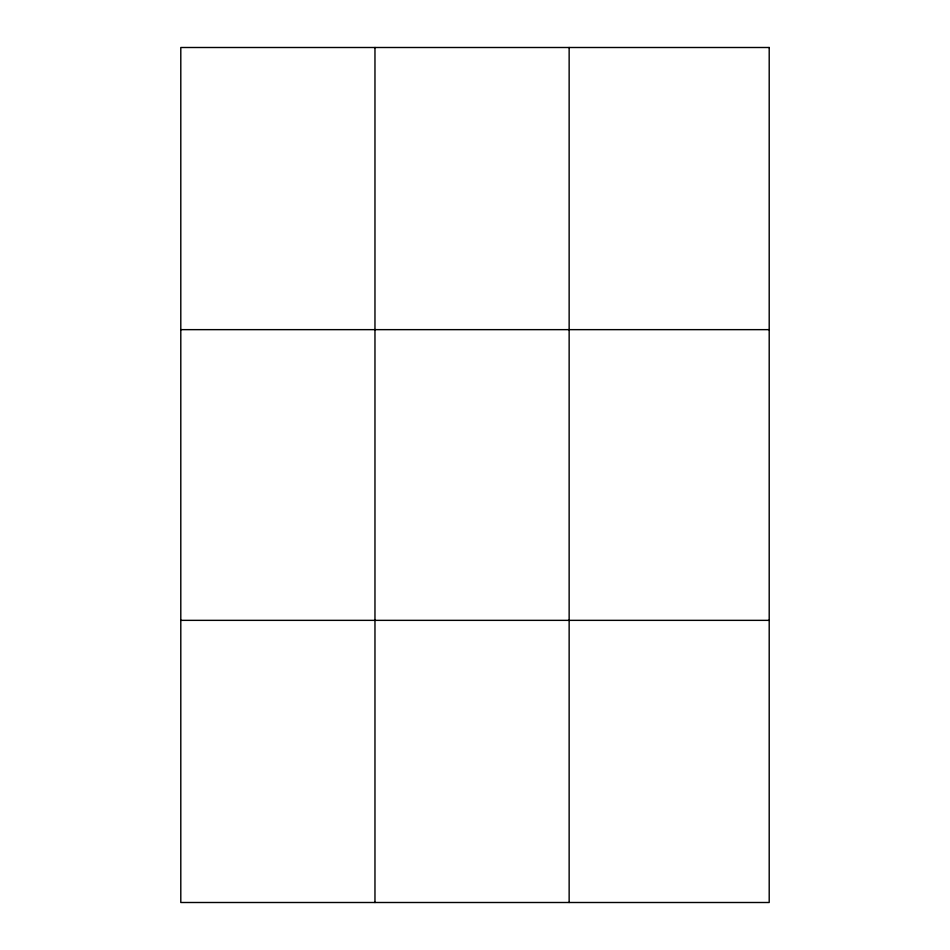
<?xml version="1.0" encoding="UTF-8"?>
<svg xmlns="http://www.w3.org/2000/svg" width="950" height="950" viewBox="0 0 950 950"><rect width="100%" height="100%" fill="white"/><g stroke="black" fill="none" stroke-linecap="round" stroke-linejoin="round"><path stroke-width="1.43" d="M374.965 47.5L374.965 902.5M569.145 47.5L569.145 902.5M180.797 329.65L769.203 329.65M180.797 620.35L769.203 620.35M769.203 47.5L769.203 902.5L180.797 902.5L180.797 47.5L769.203 47.5"/></g></svg>
